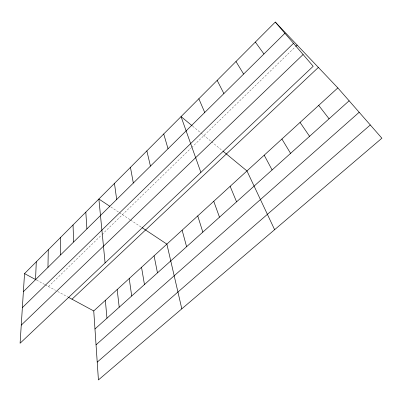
<?xml version="1.0" encoding="UTF-8"?>
<svg xmlns="http://www.w3.org/2000/svg" width="402" height="402" viewBox="0 0 402 402"><rect width="100%" height="100%" fill="white"/><g stroke="black" fill="none" stroke-linecap="round" stroke-linejoin="round"><path stroke-width="0.3" stroke-dasharray="2.01 1.51" d="M48.486 286.515L101.595 234.944M102.033 234.517L191.231 147.911M191.674 147.484L295.359 46.808M36.657 280.129L44.722 284.485M45.26 284.772L55.511 290.309M57.672 291.475L67.767 296.922M110.826 206.95L118.927 212.321M119.434 212.658L130.102 219.733M130.61 220.07L141.419 227.241M192.679 126.188L211.085 141.363M211.558 141.755L222.537 150.805"/><path stroke-width="0.6" d="M47.964 267.38L48.275 249.783M35.542 279.651L36.286 261.808M24.542 273.591L20.1 343.238L313.183 66.28L275.295 22.065L24.542 273.591L36.105 279.832M23.391 291.656L284.897 33.276M22.371 307.625L293.515 43.331M295.807 46.376L297.148 45.069M21.256 325.128L303.103 54.521M71.988 299.204L318.374 67.42M337.836 87.907L381.9 138.208L98.425 379.935L93.746 310.952L337.836 87.907L275.295 22.065M94.967 328.972L349.127 100.796M96.043 344.826L359.187 112.279M97.219 362.127L370.302 124.967M68.295 297.209L93.746 310.952M109.786 206.261L98.877 199.025L105.093 262.918M141.941 227.582L166.88 244.12L181.81 308.831M192.191 125.791L181.046 116.6L200.879 172.403M223.015 151.202L246.964 170.945L274.621 229.688M318.696 105.399L329.072 118.801M255.35 42.069L263.948 53.974M300.058 122.429L309.565 136.313M235.979 61.501L243.622 74.058M281.902 139.022L290.581 153.358M264.209 155.187L272.099 169.951M217.155 80.385L223.894 93.55M198.849 98.741L204.734 112.48M230.15 186.312L236.572 201.844M213.748 201.296L219.487 217.18M197.744 215.919L202.834 232.13M163.725 133.977L168.031 148.745M182.126 230.19L186.598 246.712M146.866 150.891L150.438 166.126M154.077 255.823L157.468 272.863M130.449 167.358L133.328 183.031M141.529 267.29L144.454 284.551M129.228 278.526L131.7 295.998M114.459 183.397L116.68 199.482M117.168 289.546L119.208 307.213M105.344 300.354L106.967 318.203M85.812 212.13L86.902 228.904M73.033 224.949L73.636 242.014M60.521 237.497L60.657 254.838"/></g></svg>
